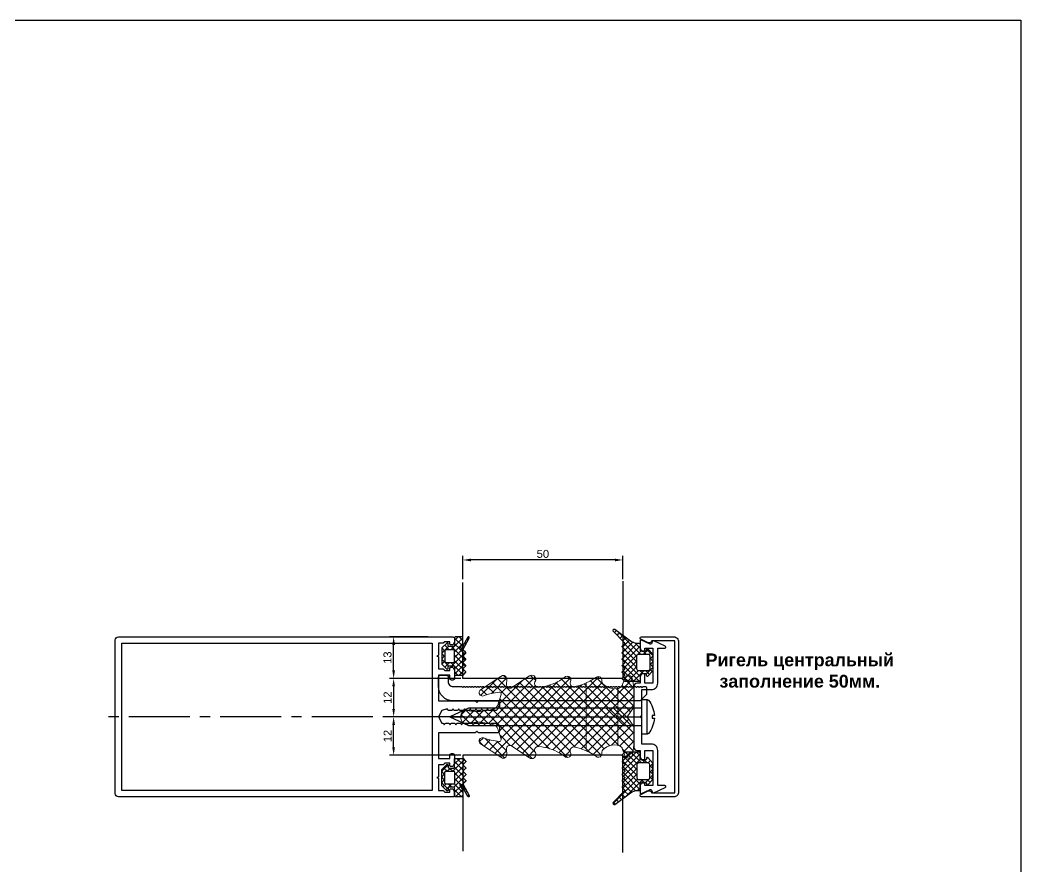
# Model space of a CAD drawing. Header units: millimetres. Extents: x 1744 to 18744, y -2272 to 2782.
# Drawn here: x 6625.7 to 6938.5, y 2256.8 to 2521.6 of the extents above; entities that cross this region are included whole.
import ezdxf

# ---------------------------------------------------------------- set-up
doc = ezdxf.new("R2010")
doc.units = ezdxf.units.MM
doc.linetypes.add('CENTER2', pattern=[28.575, 19.05, -3.175, 3.175, -3.175])
doc.linetypes.add('HIDDEN', pattern=[0.375, 0.25, -0.125])
for name, color, linetype, lineweight in [('2', 3, 'HIDDEN', 13), ('Текстовый', 7, 'Continuous', 9), ('Уплотнители', 1, 'Continuous', 20), ('Штриховка', 1, 'Continuous', 5)]:
    doc.layers.add(name, color=color, linetype=linetype, lineweight=lineweight)
doc.layers.add('Steklopaket 50mm', color=100, linetype='Continuous')
doc.styles.get("Standard").update_dxf_attribs({"font": 'arial.ttf'})
doc.styles.add('Каталожный', font='isocpeur.ttf', dxfattribs={"height": 2.5})
doc.dimstyles.new('ISO-25', dxfattribs={"dimtxt": 2.5, "dimasz": 2.5, "dimexe": 1.25, "dimexo": 0.625, "dimtad": 1, "dimtxsty": 'Standard', "dimcen": 2.5, "dimadec": 0, "dimazin": 0, "dimtfac": 1, "dimtmove": 0, "dimatfit": 3, "dimfxl": 1, "dimarcsym": 0})

# ---------------------------------------------------------------- blocks, each defined once
blk = doc.blocks.new('КП45550')
at = {"color": 217, "true_color": 0x93278f}
blk.add_lwpolyline([(-5, 6.38, -0.198912), (-4.91, 6.59), (-4.5, 7), (-4.91, 7.41, -0.198912), (-5, 7.62), (-5, 19), (-13, 19), (-13, 15.5), (-12, 15.5, -0.414214), (-11.5, 15), (-11.5, 14.5, -0.414214), (-12, 14), (-14.43, 14, -0.116434), (-14.56, 14.03), (-15.33, 14.42, -0.284079), (-15.5, 14.69), (-15.5, 15.2, -0.414214), (-15.2, 15.5), (-14.5, 15.5), (-14.5, 17), (-14.91, 17.41, -0.198912), (-15, 17.62), (-15, 19), (-18.56, 19, -0.284079), (-18.83, 19.17), (-19, 19.5), (-19.17, 19.17, -0.284079), (-19.44, 19), (-23, 19), (-23, 17.62, -0.198912), (-23.09, 17.41), (-23.5, 17), (-23.5, 15.5), (-22.8, 15.5, -0.414214), (-22.5, 15.2), (-22.5, 14.69, -0.284079), (-22.67, 14.42), (-23.44, 14.03, -0.116434), (-23.57, 14), (-24.5, 14, -0.414214), (-25, 14.5), (-25, 119, -0.414214), (-24, 120), (24, 120, -0.414214), (25, 119), (25, 14.5, -0.414214), (24.5, 14), (23.57, 14, -0.116434), (23.44, 14.03), (22.67, 14.42, -0.284079), (22.5, 14.69), (22.5, 15.2, -0.414214), (22.8, 15.5), (23.5, 15.5), (23.5, 17), (23.09, 17.41, -0.198912), (23, 17.62), (23, 19), (19.44, 19, -0.284079), (19.17, 19.17), (19, 19.5), (18.83, 19.17, -0.284079), (18.56, 19), (15, 19), (15, 17.62, -0.198912), (14.91, 17.41), (14.5, 17), (14.5, 15.5), (15.2, 15.5, -0.414214), (15.5, 15.2), (15.5, 14.69, -0.284079), (15.33, 14.42), (14.56, 14.03, -0.116434), (14.43, 14), (12, 14, -0.414214), (11.5, 14.5), (11.5, 15, -0.414214), (12, 15.5), (13, 15.5), (13, 19), (5, 19), (5, 7.62, -0.198912), (4.91, 7.41), (4.5, 7), (4.91, 6.59, -0.198912), (5, 6.38), (5, 0.5, -0.414214), (4.5, 0), (3.12, 0, -0.198912), (2.91, 0.09), (2.09, 0.91, -0.198912), (2, 1.12), (2, 1.46, -0.284079), (2.17, 1.73), (2.5, 1.9), (2.17, 2.07, -0.284079), (2, 2.34), (2, 3.26, -0.284079), (2.17, 3.53), (2.5, 3.7), (2.17, 3.87, -0.284079), (2, 4.14), (2, 5.06, -0.284079), (2.17, 5.33), (2.5, 5.5), (2.17, 5.67, -0.284079), (2, 5.94), (2, 6.86, -0.284079), (2.17, 7.13), (2.5, 7.3), (2.17, 7.47, -0.284079), (2, 7.74), (2, 8.66, -0.284079), (2.17, 8.93), (2.5, 9.1), (2.17, 9.27, -0.284079), (2, 9.54), (2, 10.46, -0.284079), (2.17, 10.73), (2.5, 10.9), (2.17, 11.07, -0.284079), (2, 11.34), (2, 12.26, -0.284079), (2.17, 12.53), (2.5, 12.7), (2.17, 12.87, -0.284079), (2, 13.14), (2, 14.06, -0.284079), (2.17, 14.33), (2.5, 14.5), (2.17, 14.67, -0.284079), (2, 14.94), (2, 15.86, -0.284079), (2.17, 16.13), (2.5, 16.3), (2, 18), (0, 19), (-2, 18), (-2, 17.64, -0.284079), (-2.17, 17.37), (-2.5, 17.2), (-2.17, 17.03, -0.284079), (-2, 16.76), (-2, 15.84, -0.284079), (-2.17, 15.57), (-2.5, 15.4), (-2.17, 15.23, -0.284079), (-2, 14.96), (-2, 14.04, -0.284079), (-2.17, 13.77), (-2.5, 13.6), (-2.17, 13.43, -0.284079), (-2, 13.16), (-2, 12.24, -0.284079), (-2.17, 11.97), (-2.5, 11.8), (-2.17, 11.63, -0.284079), (-2, 11.36), (-2, 10.44, -0.284079), (-2.17, 10.17), (-2.5, 10), (-2.17, 9.83, -0.284079), (-2, 9.56), (-2, 8.64, -0.284079), (-2.17, 8.37), (-2.5, 8.2), (-2.17, 8.03, -0.284079), (-2, 7.76), (-2, 6.84, -0.284079), (-2.17, 6.57), (-2.5, 6.4), (-2.17, 6.23, -0.284079), (-2, 5.96), (-2, 5.04, -0.284079), (-2.17, 4.77), (-2.5, 4.6), (-2.17, 4.43, -0.284079), (-2, 4.16), (-2, 3.24, -0.284079), (-2.17, 2.97), (-2.5, 2.8), (-2.17, 2.63, -0.284079), (-2, 2.36), (-2, 1.12, -0.198912), (-2.09, 0.91), (-2.91, 0.09, -0.198912), (-3.12, 0), (-4.5, 0, -0.414214), (-5, 0.5)], format="xyb", close=True, dxfattribs=at)
blk.add_lwpolyline([(23, 21), (-23, 21), (-23, 118), (23, 118)], close=True, dxfattribs=at)
blk = doc.blocks.new('*U280')
at = {"color": 0, "linetype": 'CENTER2', "transparency": 16777216}
blk.add_line((55.75, 0), (-55.75, 0), dxfattribs=at)
blk = doc.blocks.new('*D281')
at = {"color": 0, "lineweight": -2, "transparency": 16777216}
for p, q in [((6764.13, 2346.77), (6764.13, 2354.05)), ((6811.63, 2352.8), (6766.63, 2352.8)), ((6814.13, 2346.77), (6814.13, 2354.05))]:
    blk.add_line(p, q, dxfattribs=at)
at = {"color": 0, "transparency": 16777216}
for points in [[(6766.63, 2353.22), (6766.63, 2352.38), (6764.13, 2352.8)], [(6811.63, 2353.22), (6811.63, 2352.38), (6814.13, 2352.8)]]:
    blk.add_solid(points, dxfattribs=at)
at = {"layer": 'DEFPOINTS', "color": 0, "transparency": 16777216}
for p in [(6764.13, 2352.8), (6764.13, 2346.15), (6814.13, 2346.15)]:
    blk.add_point(p, dxfattribs=at)
at = {"color": 0, "transparency": 16777216, "insert": (6789.13, 2354.7), "char_height": 2.5, "attachment_point": 5}
blk.add_mtext('50', dxfattribs=at)
blk = doc.blocks.new('КПС 758')
blk.add_lwpolyline([(-23.77, 2.33, 0.414214), (-23.63, 1.93), (-22.87, 1.58, -0.414214), (-22.73, 1.18), (-23.97, -1.49, 0.548619), (-23.7, -1.92), (-21.57, -1.92, 0.116434), (-21.44, -1.89), (-20.67, -1.5, 0.284079), (-20.5, -1.23), (-20.5, -0.72, 0.414214), (-20.8, -0.42), (-21.5, -0.42), (-21.5, 2.08), (-10.5, 2.08), (-10.5, -0.42), (-13.2, -0.42, 0.414214), (-13.5, -0.72), (-13.5, -1.23, 0.284079), (-13.33, -1.5), (-12.56, -1.89, 0.116434), (-12.43, -1.92), (-10.5, -1.92), (-10.5, -2.92, 0.414214), (-9.5, -3.92), (9.5, -3.92, 0.414214), (10.5, -2.92), (10.5, -1.92), (12.43, -1.92, 0.116434), (12.56, -1.89), (13.33, -1.5, 0.284079), (13.5, -1.23), (13.5, -0.72, 0.414214), (13.2, -0.42), (10.5, -0.42), (10.5, 2.08), (21.5, 2.08), (21.5, -0.42), (20.8, -0.42, 0.414214), (20.5, -0.72), (20.5, -1.23, 0.284079), (20.67, -1.5), (21.44, -1.89, 0.116434), (21.57, -1.92), (23.7, -1.92, 0.548619), (23.97, -1.49), (22.73, 1.18, -0.414214), (22.87, 1.58), (23.63, 1.93, 0.414214), (23.77, 2.33), (22.1, 5.91, 0.291473), (21.83, 6.08), (21.8, 6.08, 0.414214), (21.5, 5.78), (21.5, 3.58), (10.5, 3.58, 0.414214), (8.5, 1.58), (8.5, -1.42), (0.62, -1.42, 0.198912), (0.41, -1.51), (0, -1.92), (-0.41, -1.51, 0.198912), (-0.62, -1.42), (-8.5, -1.42), (-8.5, 1.58, 0.414214), (-10.5, 3.58), (-21.5, 3.58), (-21.5, 5.78, 0.414214), (-21.8, 6.08), (-21.83, 6.08, 0.291473), (-22.1, 5.91)], format="xyb", close=True)
blk = doc.blocks.new('ТПУ-007ММ')
at = {"true_color": 0xafd9aa}
h = blk.add_hatch(dxfattribs=at)
h.set_pattern_fill('ANSI37', color=9, scale=10, angle=180, style=0)
h.set_pattern_definition([(225, (-3851.0623, 2334.4012), (0.88388348, -0.88388348), []), (315, (-3851.0623, 2334.4012), (0.88388348, 0.88388348), [])])
edge = h.paths.add_edge_path(flags=16)
edge.add_line((2.1, -1), (-2.1, -1))
edge.add_arc((-2.1, -1.5), 0.5, 90, 180)
edge.add_line((-2.6, -1.5), (-2.6, -4.5))
edge.add_arc((-2.1, -4.5), 0.5, 180, 270)
edge.add_line((-2.1, -5), (2.1, -5))
edge.add_arc((2.1, -4.5), 0.5, 270, 360)
edge.add_line((2.6, -4.5), (2.6, -1.5))
edge.add_arc((2.1, -1.5), 0.5, 0, 90)
edge = h.paths.add_edge_path()
edge.add_arc((-3.85, -2.25), 0.25, 0, 90, ccw=False)
edge.add_line((-3.6, -2.25), (-3.6, -3.75))
edge.add_arc((-3.85, -3.75), 0.25, -90, 0, ccw=False)
edge.add_line((-3.85, -4), (-5.75, -4))
edge.add_arc((-5.75, -4.25), 0.25, 90, 180)
edge.add_line((-6, -4.25), (-6, -8.62))
edge.add_arc((-5.8, -8.62), 0.2, 180, 225)
edge.add_line((-5.94, -8.76), (-5.18, -9.53))
edge.add_arc((-5, -9.35), 0.25, 225, 315)
edge.add_line((-4.82, -9.53), (-4.18, -8.88))
edge.add_arc((-4, -9.06), 0.25, 45, 135, ccw=False)
edge.add_line((-3.82, -8.88), (-3.18, -9.53))
edge.add_arc((-3, -9.35), 0.25, 225, 315)
edge.add_line((-2.82, -9.53), (-2.18, -8.88))
edge.add_arc((-2, -9.06), 0.25, 45, 135, ccw=False)
edge.add_line((-1.82, -8.88), (-1.18, -9.53))
edge.add_arc((-1, -9.35), 0.25, 225, 315)
edge.add_line((-0.82, -9.53), (-0.18, -8.88))
edge.add_arc((0, -9.06), 0.25, 45, 135, ccw=False)
edge.add_line((0.18, -8.88), (0.82, -9.53))
edge.add_arc((1, -9.35), 0.25, 225, 315)
edge.add_line((1.18, -9.53), (1.82, -8.88))
edge.add_arc((2, -9.06), 0.25, 45, 135, ccw=False)
edge.add_line((2.18, -8.88), (2.82, -9.53))
edge.add_arc((3, -9.35), 0.25, 225, 315)
edge.add_line((3.18, -9.53), (3.82, -8.88))
edge.add_arc((4, -9.06), 0.25, 45, 135, ccw=False)
edge.add_line((4.18, -8.88), (4.82, -9.53))
edge.add_arc((5, -9.35), 0.25, 225, 315)
edge.add_line((5.18, -9.53), (5.82, -8.88))
edge.add_arc((6, -9.06), 0.25, 45, 135, ccw=False)
edge.add_line((6.18, -8.88), (9.82, -12.42))
edge.add_arc((10, -12.25), 0.25, 225, 315)
edge.add_line((10.18, -12.42), (10.39, -12.21))
edge.add_arc((10.21, -12.04), 0.25, 315, 380.2249)
edge.add_line((10.44, -11.95), (6.8, -7.06))
edge.add_arc((10, -4.67), 4, 180, 216.7605, ccw=False)
edge.add_line((6, -4.67), (6, -4.3))
edge.add_arc((5.7, -4.3), 0.3, 360, 450)
edge.add_line((5.7, -4), (3.85, -4))
edge.add_arc((3.85, -3.75), 0.25, 180, 270, ccw=False)
edge.add_line((3.6, -3.75), (3.6, -2.25))
edge.add_arc((3.85, -2.25), 0.25, 90, 180, ccw=False)
edge.add_line((3.85, -2), (4.1, -2))
edge.add_arc((4.1, -1.75), 0.25, 270, 405.0646)
edge.add_line((4.28, -1.57), (2.57, -0.07))
edge.add_arc((2.4, -0.25), 0.25, 45.0646, 90)
edge.add_line((2.4, 0), (-2.4, 0))
edge.add_arc((-2.4, -0.25), 0.25, 90, 134.9354)
edge.add_line((-2.57, -0.07), (-4.28, -1.57))
edge.add_arc((-4.1, -1.75), 0.25, 134.9354, 270)
edge.add_line((-4.1, -2), (-3.85, -2))
at = {"color": 9, "true_color": 0xafd9aa}
for points in [[(-3.85, -2, -0.414214), (-3.6, -2.25), (-3.6, -3.75, -0.414214), (-3.85, -4), (-5.75, -4, 0.414214), (-6, -4.25), (-6, -8.62, 0.198912), (-5.94, -8.76), (-5.18, -9.53, 0.414214), (-4.82, -9.53), (-4.18, -8.88, -0.414214), (-3.82, -8.88), (-3.18, -9.53, 0.414214), (-2.82, -9.53), (-2.18, -8.88, -0.414214), (-1.82, -8.88), (-1.18, -9.53, 0.414214), (-0.82, -9.53), (-0.18, -8.88, -0.414214), (0.18, -8.88), (0.82, -9.53, 0.414214), (1.18, -9.53), (1.82, -8.88, -0.414214), (2.18, -8.88), (2.82, -9.53, 0.414214), (3.18, -9.53), (3.82, -8.88, -0.414214), (4.18, -8.88), (4.82, -9.53, 0.414214), (5.18, -9.53), (5.82, -8.88, -0.414214), (6.18, -8.88), (9.82, -12.42, 0.414214), (10.18, -12.42), (10.39, -12.21, 0.292538), (10.44, -11.95), (6.8, -7.06, -0.161788), (6, -4.67), (6, -4.3, 0.414214), (5.7, -4), (3.85, -4, -0.414214), (3.6, -3.75), (3.6, -2.25, -0.414214), (3.85, -2), (4.1, -2, 0.668587), (4.28, -1.57), (2.57, -0.07, 0.198619), (2.4, 0), (-2.4, 0, 0.198619), (-2.57, -0.07), (-4.28, -1.57, 0.668587), (-4.1, -2)], [(2.1, -1), (-2.1, -1, 0.414214), (-2.6, -1.5), (-2.6, -4.5, 0.414214), (-2.1, -5), (2.1, -5, 0.414214), (2.6, -4.5), (2.6, -1.5, 0.414214)]]:
    blk.add_lwpolyline(points, format="xyb", close=True, dxfattribs=at)
blk = doc.blocks.new('ТПУ-6001')
at = {"true_color": 0xafd9aa}
h = blk.add_hatch(dxfattribs=at)
h.set_pattern_fill('ANSI37', color=9, scale=10, angle=180, style=0)
h.set_pattern_definition([(225, (-3851.2058, 2316.4733), (0.88388348, -0.88388348), []), (315, (-3851.2058, 2316.4733), (0.88388348, 0.88388348), [])])
edge = h.paths.add_edge_path(flags=16)
edge.add_line((1.75, -1), (-1.75, -1))
edge.add_arc((-1.75, -1.25), 0.25, 90, 180)
edge.add_line((-2, -1.25), (-2, -3.75))
edge.add_arc((-1.75, -3.75), 0.25, 180, 270)
edge.add_line((-1.75, -4), (1.75, -4))
edge.add_arc((1.75, -3.75), 0.25, 270, 360)
edge.add_line((2, -3.75), (2, -1.25))
edge.add_arc((1.75, -1.25), 0.25, 0, 90)
edge = h.paths.add_edge_path()
edge.add_line((2.37, -5.66), (4.04, -6.57))
edge.add_arc((4.16, -6.35), 0.25, 241.5196, 270)
edge.add_line((4.16, -6.6), (5.75, -6.6))
edge.add_arc((5.75, -6.35), 0.25, 270, 360)
edge.add_line((6, -6.35), (6, -4.25))
edge.add_arc((5.75, -4.25), 0.25, 0, 90)
edge.add_line((5.75, -4), (3.25, -4))
edge.add_arc((3.25, -3.75), 0.25, 180, 270, ccw=False)
edge.add_line((3, -3.75), (3, -2.25))
edge.add_arc((3.25, -2.25), 0.25, 90, 180, ccw=False)
edge.add_line((3.25, -2), (3.9, -2))
edge.add_arc((3.9, -1.75), 0.25, 270, 405.0646)
edge.add_line((4.08, -1.57), (2.57, -0.07))
edge.add_arc((2.4, -0.25), 0.25, 45.0646, 90)
edge.add_line((2.4, 0), (-2.4, 0))
edge.add_arc((-2.4, -0.25), 0.25, 90, 134.9354)
edge.add_line((-2.57, -0.07), (-4.08, -1.57))
edge.add_arc((-3.9, -1.75), 0.25, 134.9354, 270)
edge.add_line((-3.9, -2), (-3.25, -2))
edge.add_arc((-3.25, -2.25), 0.25, 0, 90, ccw=False)
edge.add_line((-3, -2.25), (-3, -3.75))
edge.add_arc((-3.25, -3.75), 0.25, -90, 0, ccw=False)
edge.add_line((-3.25, -4), (-5.75, -4))
edge.add_arc((-5.75, -4.25), 0.25, 90, 180)
edge.add_line((-6, -4.25), (-6, -6.5))
edge.add_arc((-5.75, -6.5), 0.25, 180, 225)
edge.add_line((-5.93, -6.67), (-5.18, -7.42))
edge.add_arc((-5, -7.25), 0.25, 225, 315)
edge.add_line((-4.82, -7.42), (-4.18, -6.78))
edge.add_arc((-4, -6.95), 0.25, 45, 135, ccw=False)
edge.add_line((-3.82, -6.78), (-3.18, -7.42))
edge.add_arc((-3, -7.25), 0.25, 225, 315)
edge.add_line((-2.82, -7.42), (-2.18, -6.78))
edge.add_arc((-2, -6.95), 0.25, 45, 135, ccw=False)
edge.add_line((-1.82, -6.78), (-1.18, -7.42))
edge.add_arc((-1, -7.25), 0.25, 225, 315)
edge.add_line((-0.82, -7.42), (-0.18, -6.78))
edge.add_arc((0, -6.95), 0.25, 45, 135, ccw=False)
edge.add_line((0.18, -6.78), (0.82, -7.42))
edge.add_arc((1, -7.25), 0.25, 225, 315)
edge.add_line((1.18, -7.42), (1.87, -6.73))
edge.add_arc((2.04, -6.91), 0.25, 61.5196, 135, ccw=False)
edge.add_line((2.16, -6.69), (5.63, -8.57))
edge.add_arc((5.75, -8.35), 0.25, 241.5196, 421.5196)
edge.add_line((5.87, -8.13), (2.13, -6.1))
edge.add_arc((2.25, -5.88), 0.25, 61.5196, 241.5196, ccw=False)
at = {"color": 9, "true_color": 0xafd9aa}
for points in [[(2.37, -5.66), (4.04, -6.57, 0.124913), (4.16, -6.6), (5.75, -6.6, 0.414214), (6, -6.35), (6, -4.25, 0.414214), (5.75, -4), (3.25, -4, -0.414214), (3, -3.75), (3, -2.25, -0.414214), (3.25, -2), (3.9, -2, 0.668587), (4.08, -1.57), (2.57, -0.07, 0.198619), (2.4, 0), (-2.4, 0, 0.198619), (-2.57, -0.07), (-4.08, -1.57, 0.668587), (-3.9, -2), (-3.25, -2, -0.414214), (-3, -2.25), (-3, -3.75, -0.414214), (-3.25, -4), (-5.75, -4, 0.414214), (-6, -4.25), (-6, -6.5, 0.198912), (-5.93, -6.67), (-5.18, -7.42, 0.414214), (-4.82, -7.42), (-4.18, -6.78, -0.414214), (-3.82, -6.78), (-3.18, -7.42, 0.414214), (-2.82, -7.42), (-2.18, -6.78, -0.414214), (-1.82, -6.78), (-1.18, -7.42, 0.414214), (-0.82, -7.42), (-0.18, -6.78, -0.414214), (0.18, -6.78), (0.82, -7.42, 0.414214), (1.18, -7.42), (1.87, -6.73, -0.332076), (2.16, -6.69), (5.63, -8.57, 1), (5.87, -8.13), (2.13, -6.1, -1)], [(1.75, -1), (-1.75, -1, 0.414214), (-2, -1.25), (-2, -3.75, 0.414214), (-1.75, -4), (1.75, -4, 0.414214), (2, -3.75), (2, -1.25, 0.414214)]]:
    blk.add_lwpolyline(points, format="xyb", close=True, dxfattribs=at)
blk = doc.blocks.new('*D282')
at = {"color": 0, "lineweight": -2, "transparency": 16777216}
for p, q in [((6763.5, 2315.76), (6741.24, 2315.76)), ((6742.49, 2313.26), (6742.49, 2306.26)), ((6753.15, 2303.76), (6741.24, 2303.76))]:
    blk.add_line(p, q, dxfattribs=at)
at = {"color": 0, "transparency": 16777216}
for points in [[(6742.07, 2313.26), (6742.91, 2313.26), (6742.49, 2315.76)], [(6742.07, 2306.26), (6742.91, 2306.26), (6742.49, 2303.76)]]:
    blk.add_solid(points, dxfattribs=at)
at = {"layer": 'DEFPOINTS', "color": 0, "transparency": 16777216}
for p in [(6764.13, 2315.76), (6742.49, 2303.76), (6753.77, 2303.76)]:
    blk.add_point(p, dxfattribs=at)
at = {"color": 0, "transparency": 16777216, "insert": (6740.61, 2309.76), "char_height": 2.5, "attachment_point": 5, "rotation": 90}
blk.add_mtext('12', dxfattribs=at)
blk = doc.blocks.new('*D283')
at = {"color": 0, "lineweight": -2, "transparency": 16777216}
for p, q in [((6753.26, 2328.76), (6741.24, 2328.76)), ((6742.49, 2318.26), (6742.49, 2326.26)), ((6763.5, 2315.76), (6741.24, 2315.76))]:
    blk.add_line(p, q, dxfattribs=at)
at = {"color": 0, "transparency": 16777216}
for points in [[(6742.07, 2326.26), (6742.91, 2326.26), (6742.49, 2328.76)], [(6742.07, 2318.26), (6742.91, 2318.26), (6742.49, 2315.76)]]:
    blk.add_solid(points, dxfattribs=at)
at = {"layer": 'DEFPOINTS', "color": 0, "transparency": 16777216}
for p in [(6742.49, 2328.76), (6753.89, 2328.76), (6764.13, 2315.76)]:
    blk.add_point(p, dxfattribs=at)
at = {"color": 0, "transparency": 16777216, "insert": (6740.59, 2322.26), "char_height": 2.5, "attachment_point": 5, "rotation": 90}
blk.add_mtext('13', dxfattribs=at)
blk = doc.blocks.new('*D284')
at = {"color": 0, "lineweight": -2, "transparency": 16777216}
for p, q in [((6753.9, 2303.76), (6741.24, 2303.76)), ((6742.49, 2294.26), (6742.49, 2301.26)), ((6763.5, 2291.76), (6741.24, 2291.76))]:
    blk.add_line(p, q, dxfattribs=at)
at = {"color": 0, "transparency": 16777216}
for points in [[(6742.07, 2301.26), (6742.91, 2301.26), (6742.49, 2303.76)], [(6742.07, 2294.26), (6742.91, 2294.26), (6742.49, 2291.76)]]:
    blk.add_solid(points, dxfattribs=at)
at = {"layer": 'DEFPOINTS', "color": 0, "transparency": 16777216}
for p in [(6742.49, 2303.76), (6754.53, 2303.76), (6764.13, 2291.76)]:
    blk.add_point(p, dxfattribs=at)
at = {"color": 0, "transparency": 16777216, "insert": (6740.61, 2297.76), "char_height": 2.5, "attachment_point": 5, "rotation": 90}
blk.add_mtext('12', dxfattribs=at)
blk = doc.blocks.new('ВС 5.5х60 А2 DIN7981')
for p, q in [((0, 0), (0, -60)), ((-5.4, -61.69), (5.4, -61.69))]:
    blk.add_line(p, q)
for points in [[(2.75, -60), (2.75, -5.9), (0, 0), (-2.75, -5.9), (-2.75, -60)], [(-2.75, -56.67), (2.75, -51.17), (2.75, -48.88), (-2.75, -54.38)]]:
    blk.add_lwpolyline(points, close=True)
blk.add_lwpolyline([(-0.39, -63.94, -0.161849), (-5.22, -62.08, -0.223888), (-5.4, -61.69), (-5.4, -60), (5.4, -60), (5.4, -61.69, -0.223888), (5.22, -62.08, -0.161849), (0.39, -63.94), (0.39, -63.24), (-0.39, -63.24)], format="xyb", close=True)
blk = doc.blocks.new('КПС 954')
at = {"color": 0}
blk.add_lwpolyline([(-61.86, -3.59), (-62.08, -3.8), (-62.29, -3.59, 0.198912), (-62.5, -3.5), (-63, -3.5, 0.414214), (-63.5, -4), (-63.5, -5.79, 0.198912), (-63.35, -6.15), (-61.65, -7.85, 0.198912), (-61.29, -8), (-3, -8, 0.414214), (1.5, -3.5), (1.5, -0.5, 0.414214), (1, 0), (-1, 0, 0.414214), (-1.5, -0.5), (-1.5, -2, -0.414214), (-3, -3.5), (-5.65, -3.5, 0.198912), (-5.86, -3.59), (-6.07, -3.8), (-6.29, -3.59, 0.414214), (-6.71, -3.59), (-6.92, -3.8), (-7.13, -3.59, 0.414214), (-7.56, -3.59), (-7.77, -3.8), (-7.98, -3.59, 0.414214), (-8.41, -3.59), (-8.62, -3.8), (-8.83, -3.59, 0.414214), (-9.25, -3.59), (-9.47, -3.8), (-9.68, -3.59, 0.414214), (-10.1, -3.59), (-10.32, -3.8), (-10.53, -3.59, 0.414214), (-10.95, -3.59), (-11.16, -3.8), (-11.38, -3.59, 0.414214), (-11.8, -3.59), (-12.01, -3.8), (-12.22, -3.59, 0.414214), (-12.65, -3.59), (-12.86, -3.8), (-13.07, -3.59, 0.414214), (-13.5, -3.59), (-13.71, -3.8), (-13.92, -3.59, 0.414214), (-14.35, -3.59), (-14.56, -3.8), (-14.77, -3.59, 0.414214), (-15.19, -3.59), (-15.41, -3.8), (-15.62, -3.59, 0.414214), (-16.04, -3.59), (-16.26, -3.8), (-16.47, -3.59, 0.414214), (-16.89, -3.59), (-17.1, -3.8), (-17.32, -3.59, 0.414214), (-17.74, -3.59), (-17.95, -3.8), (-18.16, -3.59, 0.414214), (-18.59, -3.59), (-18.8, -3.8), (-19.01, -3.59, 0.414214), (-19.44, -3.59), (-19.65, -3.8), (-19.86, -3.59, 0.414214), (-20.29, -3.59), (-20.5, -3.8), (-20.71, -3.59, 0.414214), (-21.13, -3.59), (-21.35, -3.8), (-21.56, -3.59, 0.414214), (-21.98, -3.59), (-22.19, -3.8), (-22.41, -3.59, 0.414214), (-22.83, -3.59), (-23.04, -3.8), (-23.26, -3.59, 0.414214), (-23.68, -3.59), (-23.89, -3.8), (-24.1, -3.59, 0.414214), (-24.53, -3.59), (-24.74, -3.8), (-24.95, -3.59, 0.414214), (-25.38, -3.59), (-25.59, -3.8), (-25.8, -3.59, 0.414214), (-26.23, -3.59), (-26.44, -3.8), (-26.65, -3.59, 0.414214), (-27.07, -3.59), (-27.29, -3.8), (-27.5, -3.59, 0.414214), (-27.92, -3.59), (-28.13, -3.8), (-28.35, -3.59, 0.414214), (-28.77, -3.59), (-28.98, -3.8), (-29.2, -3.59, 0.414214), (-29.62, -3.59), (-29.83, -3.8), (-30.04, -3.59, 0.414214), (-30.47, -3.59), (-30.68, -3.8), (-30.89, -3.59, 0.414214), (-31.32, -3.59), (-31.53, -3.8), (-31.74, -3.59, 0.414214), (-32.17, -3.59), (-32.38, -3.8), (-32.59, -3.59, 0.414214), (-33.01, -3.59), (-33.23, -3.8), (-33.44, -3.59, 0.414214), (-33.86, -3.59), (-34.07, -3.8), (-34.29, -3.59, 0.414214), (-34.71, -3.59), (-34.92, -3.8), (-35.13, -3.59, 0.414214), (-35.56, -3.59), (-35.77, -3.8), (-35.98, -3.59, 0.414214), (-36.41, -3.59), (-36.62, -3.8), (-36.83, -3.59, 0.414214), (-37.26, -3.59), (-37.47, -3.8), (-37.68, -3.59, 0.414214), (-38.1, -3.59), (-38.32, -3.8), (-38.53, -3.59, 0.414214), (-38.95, -3.59), (-39.17, -3.8), (-39.38, -3.59, 0.414214), (-39.8, -3.59), (-40.01, -3.8), (-40.23, -3.59, 0.414214), (-40.65, -3.59), (-40.86, -3.8), (-41.07, -3.59, 0.414214), (-41.5, -3.59), (-41.71, -3.8), (-41.92, -3.59, 0.414214), (-42.35, -3.59), (-42.56, -3.8), (-42.77, -3.59, 0.414214), (-43.2, -3.59), (-43.41, -3.8), (-43.62, -3.59, 0.414214), (-44.04, -3.59), (-44.26, -3.8), (-44.47, -3.59, 0.414214), (-44.89, -3.59), (-45.11, -3.8), (-45.32, -3.59, 0.414214), (-45.74, -3.59), (-45.95, -3.8), (-46.17, -3.59, 0.414214), (-46.59, -3.59), (-46.8, -3.8), (-47.01, -3.59, 0.414214), (-47.44, -3.59), (-47.65, -3.8), (-47.86, -3.59, 0.414214), (-48.29, -3.59), (-48.5, -3.8), (-48.71, -3.59, 0.414214), (-49.14, -3.59), (-49.35, -3.8), (-49.56, -3.59, 0.414214), (-49.98, -3.59), (-50.2, -3.8), (-50.41, -3.59, 0.414214), (-50.83, -3.59), (-51.04, -3.8), (-51.26, -3.59, 0.414214), (-51.68, -3.59), (-51.89, -3.8), (-52.11, -3.59, 0.414214), (-52.53, -3.59), (-52.74, -3.8), (-52.95, -3.59, 0.414214), (-53.38, -3.59), (-53.59, -3.8), (-53.8, -3.59, 0.414214), (-54.23, -3.59), (-54.44, -3.8), (-54.65, -3.59, 0.414214), (-55.08, -3.59), (-55.29, -3.8), (-55.5, -3.59, 0.414214), (-55.92, -3.59), (-56.14, -3.8), (-56.35, -3.59, 0.414214), (-56.77, -3.59), (-56.98, -3.8), (-57.2, -3.59, 0.414214), (-57.62, -3.59), (-57.83, -3.8), (-58.05, -3.59, 0.414214), (-58.47, -3.59), (-58.68, -3.8), (-58.89, -3.59, 0.414214), (-59.32, -3.59), (-59.53, -3.8), (-59.74, -3.59, 0.414214), (-60.17, -3.59), (-60.38, -3.8), (-60.59, -3.59, 0.414214), (-61.02, -3.59), (-61.23, -3.8), (-61.44, -3.59, 0.414214)], format="xyb", close=True, dxfattribs=at)
blk = doc.blocks.new('Adifoam 530.082')
at = {"layer": 'Штриховка', "lineweight": 5}
h = blk.add_hatch(dxfattribs=at)
h.set_pattern_fill('ANSI37', color=256, scale=16, style=0)
h.set_pattern_definition([(45, (-11767.1143, 3725.7582), (-1.41421356, 1.41421356), []), (135, (-11767.1143, 3725.7582), (-1.41421356, -1.41421356), [])])
h.paths.add_polyline_path([(-49.06, 9.24), (-49.26, 9.27), (-49.6, 9.4), (-49.93, 9.6), (-50.19, 9.86), (-50.41, 10.19), (-50.56, 10.53), (-50.89, 11.58), (-51.26, 12.6), (-51.45, 12.86), (-51.69, 13.08), (-52, 13.21), (-52.3, 13.28), (-52.63, 13.28), (-52.93, 13.17), (-53.22, 12.99), (-53.43, 12.75), (-53.74, 11.49), (-53.96, 10.21), (-54.04, 8.9), (-54.04, 3.35), (-51.93, 0.37), (-49.06, 0.37)])
edge = h.paths.add_edge_path()
edge.add_line((-39.22, 10.99), (-40.31, 11.51))
edge.add_line((-40.31, 11.51), (-41.35, 12.12))
edge.add_line((-41.35, 12.12), (-42.38, 12.8))
edge.add_line((-42.38, 12.8), (-42.62, 12.93))
edge.add_spline(control_points=[(-42.62, 12.93), (-43.34, 13.28), (-44.2, 12.64), (-44.07, 11.84)], knot_values=[0, 0, 0, 0, 1, 1, 1, 1], degree=3, periodic=0)
edge.add_line((-44.07, 11.84), (-44.07, 11.82))
edge.add_line((-44.07, 11.82), (-44.07, 11.71))
edge.add_line((-44.07, 11.71), (-44.1, 11.36))
edge.add_line((-44.1, 11.36), (-44.21, 11.01))
edge.add_line((-44.21, 11.01), (-44.34, 10.71))
edge.add_line((-44.34, 10.71), (-44.88, 10.25))
edge.add_spline(control_points=[(-44.88, 10.25), (-45.78, 9.55), (-47.02, 9.15), (-48.17, 9.16)], knot_values=[0, 0, 0, 0, 1, 1, 1, 1], degree=3, periodic=0)
edge.add_line((-48.17, 9.16), (-48.89, 9.21))
edge.add_line((-48.89, 9.21), (-49.06, 9.24))
edge.add_line((-49.06, 9.24), (-49.06, 0.37))
edge.add_line((-49.06, 0.37), (-39.22, 0.37))
edge.add_line((-39.22, 0.37), (-39.22, 10.99))
edge = h.paths.add_edge_path()
edge.add_line((-12.1, 5.7), (-12.65, 7.31))
edge.add_line((-12.65, 7.31), (-12.62, 7.55))
edge.add_line((-12.62, 7.55), (-12.54, 7.77))
edge.add_line((-12.54, 7.77), (-12.41, 7.94))
edge.add_line((-12.41, 7.94), (-12.19, 8.05))
edge.add_line((-12.19, 8.05), (-11.97, 8.1))
edge.add_line((-11.97, 8.1), (-10.73, 7.92))
edge.add_line((-10.73, 7.92), (-9.49, 7.66))
edge.add_line((-9.49, 7.66), (-8.27, 7.33))
edge.add_line((-8.27, 7.33), (-7.07, 6.92))
edge.add_line((-7.07, 6.92), (-6.81, 6.88))
edge.add_line((-6.81, 6.88), (-6.53, 6.92))
edge.add_spline(control_points=[(-6.53, 6.92), (-5.8, 7.08), (-5.43, 8.06), (-5.96, 8.62)], knot_values=[0, 0, 0, 0, 1, 1, 1, 1], degree=3, periodic=0)
edge.add_line((-5.96, 8.62), (-6.14, 8.81))
edge.add_line((-6.14, 8.81), (-12.47, 13.02))
edge.add_spline(control_points=[(-12.47, 13.02), (-13.14, 13.66), (-14.13, 13.36), (-14.32, 12.47)], knot_values=[0, 0, 0, 0, 1, 1, 1, 1], degree=3, periodic=0)
edge.add_line((-14.32, 12.47), (-14.34, 12.17))
edge.add_line((-14.34, 12.17), (-14.28, 10.53))
edge.add_line((-14.28, 10.53), (-14.26, 10.27))
edge.add_spline(control_points=[(-14.26, 10.27), (-14.25, 9.71), (-14.82, 9.25), (-15.37, 9.29)], knot_values=[0, 0, 0, 0, 1, 1, 1, 1], degree=3, periodic=0)
edge.add_line((-15.33, 9.29), (-15.63, 9.36))
edge.add_line((-15.63, 9.36), (-21.44, 13.15))
edge.add_spline(control_points=[(-21.44, 13.15), (-22.4, 13.87), (-23.71, 12.95), (-23.44, 11.84)], knot_values=[0, 0, 0, 0, 1, 1, 1, 1], degree=3, periodic=0)
edge.add_line((-23.44, 11.84), (-23.33, 11.54))
edge.add_line((-23.33, 11.54), (-23.18, 11.3))
edge.add_spline(control_points=[(-23.18, 11.3), (-22.84, 10.64), (-23.18, 9.86), (-23.9, 9.66)], knot_values=[0, 0, 0, 0, 1, 1, 1, 1], degree=3, periodic=0)
edge.add_line((-23.9, 9.66), (-24.18, 9.64))
edge.add_line((-24.18, 9.64), (-25.31, 9.75))
edge.add_spline(control_points=[(-25.31, 9.75), (-27.68, 10.15), (-29.56, 10.83), (-31.58, 12.12)], knot_values=[0, 0, 0, 0, 1, 1, 1, 1], degree=3, periodic=0)
edge.add_line((-31.58, 12.12), (-32.52, 12.78))
edge.add_line((-32.52, 12.78), (-32.74, 12.95))
edge.add_spline(control_points=[(-32.74, 12.95), (-33.65, 13.44), (-34.56, 12.72), (-34.39, 11.73)], knot_values=[0, 0, 0, 0, 1, 1, 1, 1], degree=3, periodic=0)
edge.add_line((-34.39, 11.73), (-34.28, 11.47))
edge.add_line((-34.28, 11.47), (-34.17, 11.17))
edge.add_spline(control_points=[(-34.17, 11.17), (-33.93, 10.41), (-34.71, 9.64), (-35.46, 9.75)], knot_values=[0, 0, 0, 0, 1, 1, 1, 1], degree=3, periodic=0)
edge.add_line((-35.43, 9.74), (-35.76, 9.84))
edge.add_line((-35.76, 9.84), (-36.94, 10.14))
edge.add_line((-36.94, 10.14), (-38.09, 10.53))
edge.add_line((-38.09, 10.53), (-39.22, 10.99))
edge.add_line((-39.22, 10.99), (-39.22, -10.25))
edge.add_line((-39.22, -10.25), (-38.09, -9.79))
edge.add_line((-38.09, -9.79), (-36.94, -9.4))
edge.add_line((-36.94, -9.4), (-35.76, -9.1))
edge.add_arc((-35.3, -10.16), 1.16, -28.0033, 113.1643, ccw=False)
edge.add_line((-34.28, -10.71), (-34.39, -10.99))
edge.add_spline(control_points=[(-34.39, -10.99), (-34.56, -11.98), (-33.65, -12.7), (-32.74, -12.21)], knot_values=[0, 0, 0, 0, 1, 1, 1, 1], degree=3, periodic=0)
edge.add_line((-32.74, -12.21), (-32.52, -12.04))
edge.add_line((-32.52, -12.04), (-31.58, -11.38))
edge.add_spline(control_points=[(-31.58, -11.38), (-29.7, -10.12), (-27.54, -9.38), (-25.31, -9.01)], knot_values=[0, 0, 0, 0, 1, 1, 1, 1], degree=3, periodic=0)
edge.add_line((-25.31, -9.01), (-24.18, -8.88))
edge.add_line((-24.18, -8.88), (-23.9, -8.92))
edge.add_spline(control_points=[(-23.9, -8.92), (-23.16, -9.14), (-22.85, -9.89), (-23.18, -10.56)], knot_values=[0, 0, 0, 0, 1, 1, 1, 1], degree=3, periodic=0)
edge.add_line((-23.18, -10.56), (-23.33, -10.8))
edge.add_line((-23.33, -10.8), (-23.44, -11.1))
edge.add_spline(control_points=[(-23.44, -11.1), (-23.71, -12.21), (-22.4, -13.13), (-21.44, -12.41)], knot_values=[0, 0, 0, 0, 1, 1, 1, 1], degree=3, periodic=0)
edge.add_line((-21.44, -12.41), (-15.63, -8.62))
edge.add_line((-15.63, -8.62), (-15.37, -8.55))
edge.add_spline(control_points=[(-15.37, -8.55), (-14.82, -8.51), (-14.27, -8.96), (-14.26, -9.51)], knot_values=[0, 0, 0, 0, 1, 1, 1, 1], degree=3, periodic=0)
edge.add_line((-14.26, -9.51), (-14.28, -9.79))
edge.add_line((-14.28, -9.79), (-14.34, -11.43))
edge.add_line((-14.34, -11.43), (-14.32, -11.73))
edge.add_spline(control_points=[(-14.32, -11.73), (-14.17, -12.6), (-13.07, -12.9), (-12.47, -12.28)], knot_values=[0, 0, 0, 0, 1, 1, 1, 1], degree=3, periodic=0)
edge.add_line((-12.47, -12.28), (-6.14, -8.07))
edge.add_line((-6.14, -8.07), (-5.96, -7.88))
edge.add_spline(control_points=[(-5.96, -7.88), (-5.43, -7.32), (-5.8, -6.34), (-6.53, -6.18)], knot_values=[0, 0, 0, 0, 1, 1, 1, 1], degree=3, periodic=0)
edge.add_line((-6.53, -6.18), (-6.81, -6.14))
edge.add_line((-6.81, -6.14), (-7.07, -6.18))
edge.add_line((-7.07, -6.18), (-8.27, -6.59))
edge.add_line((-8.27, -6.59), (-9.49, -6.92))
edge.add_line((-9.49, -6.92), (-10.73, -7.18))
edge.add_line((-10.73, -7.18), (-11.97, -7.36))
edge.add_line((-11.97, -7.36), (-12.19, -7.31))
edge.add_line((-12.19, -7.31), (-12.41, -7.2))
edge.add_line((-12.41, -7.2), (-12.54, -7.01))
edge.add_line((-12.54, -7.01), (-12.62, -6.81))
edge.add_line((-12.62, -6.81), (-12.65, -6.57))
edge.add_line((-12.65, -6.57), (-12.1, -4.96))
edge.add_line((-12.1, -4.96), (-11.82, -4.16))
edge.add_line((-11.82, -4.16), (-11.6, -3.33))
edge.add_line((-11.6, -3.33), (-11.38, -2.96))
edge.add_line((-11.38, -2.96), (-11.1, -2.66))
edge.add_line((-11.1, -2.66), (-10.77, -2.39))
edge.add_line((-10.77, -2.39), (-10.4, -2.18))
edge.add_line((-10.4, -2.18), (-10.01, -2.05))
edge.add_line((-10.01, -2.05), (-8.9, -1.74))
edge.add_arc((-5.2, -17.22), 15.91, 82.6187, 103.4524, ccw=False)
edge.add_line((-3.16, -1.44), (-2, -1.61))
edge.add_line((-2, -1.61), (-1.63, -1.65))
edge.add_line((-1.63, -1.65), (-1.26, -1.61))
edge.add_spline(control_points=[(-1.26, -1.61), (-0.5, -1.4), (-0.01, -0.8), (0, 0)], knot_values=[0, 0, 0, 0, 1, 1, 1, 1], degree=3, periodic=0)
edge.add_line((0, 0), (-0.04, 0.37))
edge.add_line((-0.04, 0.37), (0, 0.74))
edge.add_spline(control_points=[(0, 0.74), (0.03, 1.47), (-0.56, 2.23), (-1.26, 2.35)], knot_values=[0, 0, 0, 0, 1, 1, 1, 1], degree=3, periodic=0)
edge.add_line((-1.26, 2.35), (-1.63, 2.39))
edge.add_line((-1.63, 2.39), (-2, 2.35))
edge.add_line((-2, 2.35), (-3.16, 2.18))
edge.add_arc((-5.2, 17.96), 15.91, 256.5476, 277.3813, ccw=False)
edge.add_line((-8.9, 2.48), (-10.01, 2.79))
edge.add_line((-10.01, 2.79), (-10.4, 2.92))
edge.add_line((-10.4, 2.92), (-10.77, 3.13))
edge.add_line((-10.77, 3.13), (-11.1, 3.4))
edge.add_line((-11.1, 3.4), (-11.38, 3.7))
edge.add_line((-11.38, 3.7), (-11.6, 4.07))
edge.add_line((-11.6, 4.07), (-11.82, 4.9))
edge.add_line((-11.82, 4.9), (-12.1, 5.7))
edge = h.paths.add_edge_path()
edge.add_line((-39.22, 0.37), (-49.06, 0.37))
edge.add_line((-49.06, 0.37), (-49.06, -8.5))
edge.add_line((-49.06, -8.5), (-48.89, -8.47))
edge.add_line((-48.89, -8.47), (-48.17, -8.42))
edge.add_spline(control_points=[(-48.17, -8.42), (-47.02, -8.41), (-45.78, -8.81), (-44.88, -9.51)], knot_values=[0, 0, 0, 0, 1, 1, 1, 1], degree=3, periodic=0)
edge.add_line((-44.88, -9.51), (-44.34, -9.97))
edge.add_line((-44.34, -9.97), (-44.21, -10.27))
edge.add_line((-44.21, -10.27), (-44.1, -10.62))
edge.add_line((-44.1, -10.62), (-44.07, -10.97))
edge.add_line((-44.07, -10.97), (-44.07, -10.99))
edge.add_line((-44.07, -10.99), (-44.07, -11.1))
edge.add_spline(control_points=[(-44.07, -11.1), (-44.19, -11.91), (-43.34, -12.53), (-42.62, -12.19)], knot_values=[0, 0, 0, 0, 1, 1, 1, 1], degree=3, periodic=0)
edge.add_line((-42.62, -12.19), (-42.38, -12.04))
edge.add_line((-42.38, -12.04), (-41.35, -11.38))
edge.add_line((-41.35, -11.38), (-40.31, -10.77))
edge.add_line((-40.31, -10.77), (-39.22, -10.25))
edge.add_line((-39.22, -10.25), (-39.22, 0.37))
edge = h.paths.add_edge_path()
edge.add_line((-49.06, 0.37), (-51.93, 0.37))
edge.add_line((-51.93, 0.37), (-54.04, -2.61))
edge.add_line((-54.04, -2.61), (-54.04, -2.63))
edge.add_line((-54.04, -2.63), (-54.04, -8.16))
edge.add_line((-54.04, -8.16), (-53.96, -9.47))
edge.add_line((-53.96, -9.47), (-53.74, -10.75))
edge.add_line((-53.74, -10.75), (-53.43, -12.01))
edge.add_line((-53.43, -12.01), (-53.22, -12.25))
edge.add_line((-53.22, -12.25), (-52.93, -12.43))
edge.add_line((-52.93, -12.43), (-52.63, -12.52))
edge.add_spline(control_points=[(-52.63, -12.52), (-52.05, -12.61), (-51.56, -12.37), (-51.26, -11.86)], knot_values=[0, 0, 0, 0, 1, 1, 1, 1], degree=3, periodic=0)
edge.add_line((-51.26, -11.86), (-50.89, -10.84))
edge.add_line((-50.89, -10.84), (-50.56, -9.79))
edge.add_line((-50.56, -9.79), (-50.41, -9.45))
edge.add_line((-50.41, -9.45), (-50.19, -9.12))
edge.add_line((-50.19, -9.12), (-49.93, -8.86))
edge.add_line((-49.93, -8.86), (-49.6, -8.66))
edge.add_line((-49.6, -8.66), (-49.26, -8.53))
edge.add_line((-49.26, -8.53), (-49.06, -8.5))
edge.add_line((-49.06, -8.5), (-49.06, 0.37))
at = {"layer": '2'}
for p, q in [((-39.22, -10.25), (-39.22, 10.99)), ((-49.06, 9.23), (-49.06, -8.49)), ((-19.15, 0.37), (-51.93, 0.37))]:
    blk.add_line(p, q, dxfattribs=at)
at = {"layer": 'Уплотнители'}
for points in [[(-55.03, 12.75), (-55.03, 12.73)], [(-52.63, -12.52), (-52.93, -12.43), (-53.22, -12.25), (-53.43, -12.01), (-53.74, -10.75), (-53.96, -9.47), (-54.04, -8.16), (-54.04, -2.61), (-51.93, 0.37), (-54.04, 3.35), (-54.04, 8.9), (-53.96, 10.21), (-53.74, 11.49), (-53.43, 12.75), (-53.22, 12.99), (-52.93, 13.17), (-52.63, 13.28), (-52.3, 13.28), (-52, 13.21), (-51.69, 13.08), (-51.45, 12.86), (-51.26, 12.6), (-50.89, 11.58), (-50.56, 10.53), (-50.41, 10.19), (-50.19, 9.86), (-49.93, 9.6), (-49.6, 9.4), (-49.26, 9.27), (-48.89, 9.21), (-48.17, 9.16)], [(-52.86, 12.6), (-52.86, 12.58)], [(-42.62, 12.93), (-42.38, 12.8), (-41.35, 12.12), (-40.31, 11.51), (-39.22, 10.99), (-38.09, 10.53), (-36.94, 10.14), (-35.76, 9.84), (-35.46, 9.75)], [(-32.74, 12.95), (-32.52, 12.78), (-31.58, 12.12)], [(-21.44, 13.15), (-15.63, 9.36), (-15.37, 9.29)], [(-5.96, 8.62), (-6.14, 8.81), (-12.47, 13.02)], [(-50.56, 10.53), (-50.56, 10.51)], [(-45.67, 11.71), (-45.67, 11.69)], [(-44.07, 11.82), (-44.07, 11.84), (-44.07, 11.71), (-44.1, 11.36), (-44.21, 11.01), (-44.34, 10.71), (-44.88, 10.25)], [(-34.39, 11.73), (-34.28, 11.47), (-34.17, 11.17)], [(-25.31, 9.75), (-24.18, 9.64), (-23.9, 9.66)], [(-23.44, 11.84), (-23.33, 11.54), (-23.18, 11.3)], [(-15.94, 12.17), (-15.94, 12.15)], [(-14.32, 12.47), (-14.34, 12.17), (-14.28, 10.53), (-14.26, 10.27)], [(-14.28, 10.53), (-14.28, 10.51)], [(-54.04, 7.6), (-54.04, 7.57)], [(-15.63, 9.36), (-15.63, 9.34)], [(-51.93, 0.37), (-51.93, 0.35)], [(0, 0), (-0.04, 0.37), (0, 0.74)], [(-0.04, 0.37), (-0.04, 0.35)], [(-54.04, -2.61), (-54.04, -2.63)], [(-12.1, -4.96), (-12.1, -4.98)], [(-11.6, -3.33), (-11.6, -3.35)], [(-54.04, -6.86), (-54.04, -6.88)], [(-51.26, -11.86), (-50.89, -10.84), (-50.56, -9.79), (-50.41, -9.45), (-50.19, -9.12), (-49.93, -8.86), (-49.6, -8.66), (-49.26, -8.53), (-48.89, -8.47), (-48.17, -8.42)], [(-42.62, -12.19), (-42.38, -12.04), (-41.35, -11.38), (-40.31, -10.77), (-39.22, -10.25), (-38.09, -9.79), (-36.94, -9.4), (-35.76, -9.1)], [(-23.9, -8.92), (-24.18, -8.88), (-25.31, -9.01)], [(-21.44, -12.41), (-15.63, -8.62), (-15.37, -8.55)], [(-12.65, -6.57), (-12.65, -6.59)], [(-12.47, -12.28), (-6.14, -8.07), (-5.96, -7.88)], [(-44.07, -11.12), (-44.07, -11.1), (-44.07, -10.97), (-44.1, -10.62), (-44.21, -10.27), (-44.34, -9.97), (-44.88, -9.51)], [(-44.07, -10.97), (-44.07, -10.99)], [(-34.28, -10.73), (-34.28, -10.71), (-34.39, -10.99)], [(-31.58, -11.38), (-32.52, -12.04), (-32.74, -12.21)], [(-23.44, -11.1), (-23.33, -10.8), (-23.18, -10.56)], [(-14.32, -11.73), (-14.34, -11.43), (-14.28, -9.79), (-14.26, -9.51)], [(-14.34, -11.43), (-14.34, -11.45)], [(-14.28, -9.79), (-14.28, -9.82)]]:
    blk.add_lwpolyline(points, dxfattribs=at)
for points in [[(-1.26, 2.35), (-1.63, 2.39), (-2, 2.35), (-3.16, 2.18, -0.091156), (-8.9, 2.48), (-10.01, 2.79), (-10.4, 2.92), (-10.77, 3.13), (-11.1, 3.4), (-11.38, 3.7), (-11.6, 4.07), (-11.82, 4.9), (-12.1, 5.7), (-12.65, 7.31), (-12.62, 7.55), (-12.54, 7.77), (-12.41, 7.94), (-12.19, 8.05), (-11.97, 8.1), (-10.73, 7.92), (-9.49, 7.66), (-8.27, 7.33), (-7.07, 6.92), (-6.81, 6.88), (-6.53, 6.92)], [(-6.53, -6.18), (-6.81, -6.14), (-7.07, -6.18), (-8.27, -6.59), (-9.49, -6.92), (-10.73, -7.18), (-11.97, -7.36), (-12.19, -7.31), (-12.41, -7.2), (-12.54, -7.01), (-12.62, -6.81), (-12.65, -6.57), (-12.1, -4.96), (-11.82, -4.16), (-11.6, -3.33), (-11.38, -2.96), (-11.1, -2.66), (-10.77, -2.39), (-10.4, -2.18), (-10.01, -2.05), (-8.9, -1.74, -0.091156), (-3.16, -1.44), (-2, -1.61), (-1.63, -1.65), (-1.26, -1.61)]]:
    blk.add_lwpolyline(points, format="xyb", dxfattribs=at)
blk.add_arc((-35.3, -10.16), 1.16, 331.9967, 113.1643, dxfattribs=at)
for points in [[(-42.62, 12.93), (-43.34, 13.28), (-44.2, 12.64), (-44.07, 11.84)], [(-32.74, 12.95), (-33.65, 13.44), (-34.56, 12.72), (-34.39, 11.73)], [(-21.44, 13.15), (-22.4, 13.87), (-23.71, 12.95), (-23.44, 11.84)], [(-12.47, 13.02), (-13.14, 13.66), (-14.13, 13.36), (-14.32, 12.47)], [(-48.17, 9.16), (-47.02, 9.15), (-45.78, 9.55), (-44.88, 10.25)], [(-35.46, 9.75), (-34.71, 9.64), (-33.93, 10.41), (-34.17, 11.17)], [(-31.58, 12.12), (-29.56, 10.83), (-27.68, 10.15), (-25.31, 9.75)], [(-23.9, 9.66), (-23.18, 9.86), (-22.84, 10.64), (-23.18, 11.3)], [(-15.37, 9.29), (-14.82, 9.25), (-14.25, 9.71), (-14.26, 10.27)], [(-6.53, 6.92), (-5.8, 7.08), (-5.43, 8.06), (-5.96, 8.62)], [(0, 0.74), (0.03, 1.47), (-0.56, 2.23), (-1.26, 2.35)], [(-1.26, -1.61), (-0.5, -1.4), (-0.01, -0.8), (0, 0)], [(-5.96, -7.88), (-5.43, -7.32), (-5.8, -6.34), (-6.53, -6.18)], [(-44.88, -9.51), (-45.78, -8.81), (-47.02, -8.41), (-48.17, -8.42)], [(-25.31, -9.01), (-27.54, -9.38), (-29.7, -10.12), (-31.58, -11.38)], [(-23.18, -10.56), (-22.85, -9.89), (-23.16, -9.14), (-23.9, -8.92)], [(-14.26, -9.51), (-14.27, -8.96), (-14.82, -8.51), (-15.37, -8.55)], [(-52.63, -12.52), (-52.05, -12.61), (-51.56, -12.37), (-51.26, -11.86)], [(-44.07, -11.1), (-44.19, -11.91), (-43.34, -12.53), (-42.62, -12.19)], [(-34.39, -10.99), (-34.56, -11.98), (-33.65, -12.7), (-32.74, -12.21)], [(-23.44, -11.1), (-23.71, -12.21), (-22.4, -13.13), (-21.44, -12.41)], [(-14.32, -11.73), (-14.17, -12.6), (-13.07, -12.9), (-12.47, -12.28)]]:
    blk.add_open_spline(points, degree=3, dxfattribs=at)
blk = doc.blocks.new('КП45309')
at = {"color": 0}
blk.add_lwpolyline([(-23.5, 2.52), (23.5, 2.52, -0.414214), (25, 1.02), (25, -9.08, -0.802585), (24.24, -9.24), (23.17, -6.95, -0.401559), (23.48, -6.03, 0.279739), (23.8, -5.5), (23.8, 1.32), (-23.8, 1.32), (-23.8, -5.5, 0.279739), (-23.48, -6.03, -0.401559), (-23.17, -6.95), (-24.24, -9.24, -0.802585), (-25, -9.08), (-25, 1.02, -0.414214)], format="xyb", close=True, dxfattribs=at)

msp = doc.modelspace()

# ---------------------------------------------------------------- linework, layer by layer
at = {"layer": 'Steklopaket 50mm'}
msp.add_lwpolyline([(6312.964, 2521.614), (6938.526, 2521.614), (6938.526, 2066.428), (6312.964, 2066.428)], close=True, dxfattribs=at)
for points in [[(6814.129, 2346.146), (6814.129, 2315.759), (6764.129, 2315.759), (6764.129, 2345.791)], [(6814.129, 2261.372), (6814.129, 2291.759), (6764.129, 2291.759), (6764.129, 2261.727)]]:
    msp.add_lwpolyline(points, dxfattribs=at)

# ---------------------------------------------------------------- block references
at = {"xscale": -1}
for name, p, rotation in [('ТПУ-007ММ', (6823.529, 2320.759), 270), ('ТПУ-6001', (6757.529, 2284.759), 90)]:
    msp.add_blockref(name, p, dxfattribs=dict(at, rotation=rotation))
for name, p, rotation in [('КП45550', (6775.529, 2303.759), 90), ('ТПУ-6001', (6757.529, 2322.759), 90), ('КПС 758', (6821.447, 2303.759), 270), ('КП45309', (6829.005, 2303.759), 270), ('Adifoam 530.082', (6763.486, 2304.129), 180), ('ВС 5.5х60 А2 DIN7981', (6760.029, 2303.759), 90), ('ТПУ-007ММ', (6823.529, 2286.759), 270)]:
    msp.add_blockref(name, p, dxfattribs=dict(rotation=rotation))
msp.add_blockref('КПС 954', (6758.029, 2316.759), dxfattribs=at)
at = {"linetype": 'CENTER2'}
msp.add_blockref('*U280', (6708.779, 2303.759), dxfattribs=at)

# ---------------------------------------------------------------- texts
at = {"layer": 'Текстовый', "linetype": 'Continuous', "insert": (6821.331, 2323.568), "char_height": 4, "width": 96.14753, "attachment_point": 1, "style": 'Каталожный'}
msp.add_mtext('\\pxqc;{\\fArial|b1|i0|c204|p34;Ригель центральный  \\fArial|b1|i0|c0|p34;\\P\\fArial|b1|i0|c204|p34;заполнение \\fArial|b1|i0|c0|p34;50\\fArial|b1|i0|c204|p34;мм.}', dxfattribs=at)

# ---------------------------------------------------------------- dimensions: what is measured, and where the dimension line sits
for base, p1, p2, angle, picture, middle in [((6764.129, 2352.801), (6814.129, 2346.146), (6764.129, 2346.146), 180, '*D281', (6789.129, 2354.702)), ((6742.489, 2328.759), (6764.129, 2315.759), (6753.885, 2328.759), 90, '*D283', (6740.587, 2322.259)), ((6742.489, 2303.759), (6764.129, 2315.759), (6753.774, 2303.759), 90, '*D282', (6740.609, 2309.759)), ((6742.489, 2303.759), (6764.129, 2291.759), (6754.529, 2303.759), 90, '*D284', (6740.609, 2297.759))]:
    dim = msp.add_linear_dim(base=base, p1=p1, p2=p2, angle=angle, dimstyle='ISO-25')
    dim.commit()
    dim.dimension.update_dxf_attribs({"geometry": picture, "text_midpoint": middle})

doc.saveas('drawing.dxf')
